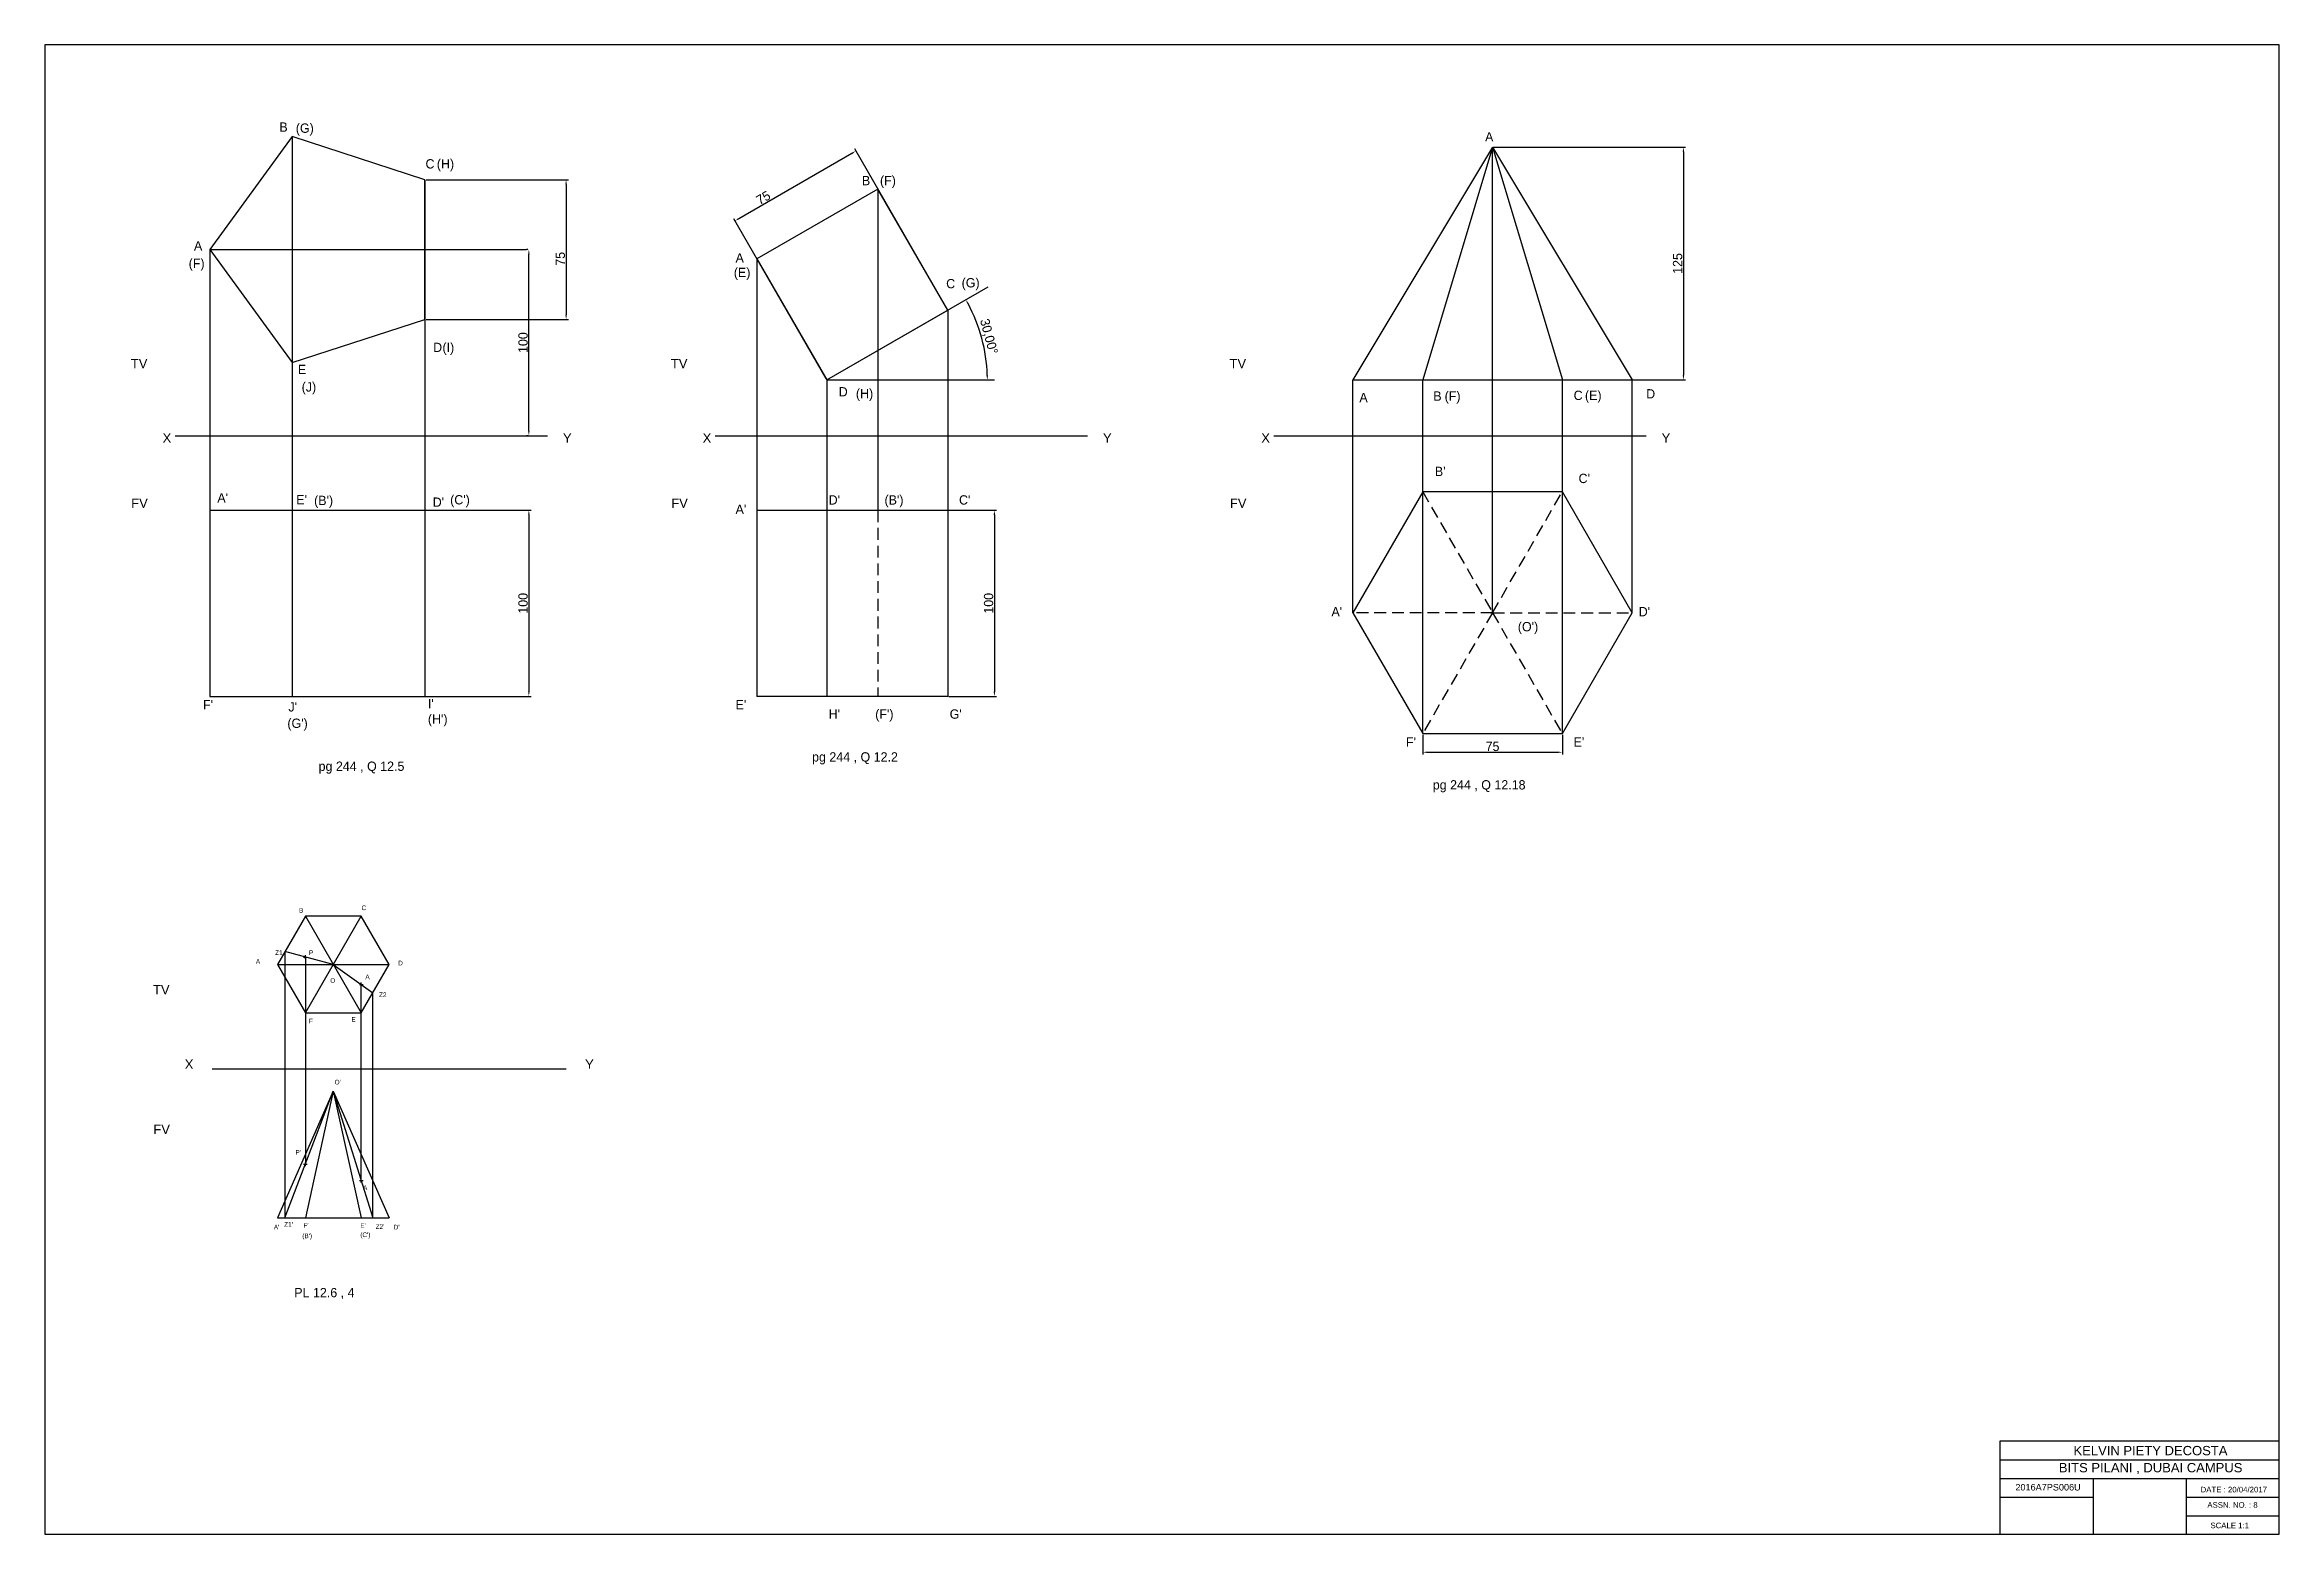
# Model space of a CAD drawing. Header units: millimetres. Extents: x 0 to 1200, y 0 to 800.
import ezdxf

# ---------------------------------------------------------------- set-up
doc = ezdxf.new("R2010")
doc.units = ezdxf.units.MM
doc.header["$PDMODE"] = 2
doc.linetypes.add('HIDDEN', pattern=[9.525, 6.35, -3.175])
doc.styles.add('Annotative', font='arial.ttf')
doc.dimstyles.new('ISO-25', dxfattribs={"dimtxt": 2.5, "dimasz": 2.5, "dimexe": 1.25, "dimexo": 0.625, "dimtad": 1, "dimtxsty": 'Standard', "dimcen": 2.5, "dimadec": 0, "dimazin": 0, "dimtfac": 1, "dimtmove": 0, "dimatfit": 3, "dimfxl": 1, "dimarcsym": 0})

# ---------------------------------------------------------------- blocks, each defined once
blk = doc.blocks.new('*D2')
at = {"color": 0, "lineweight": -2, "transparency": 16777216}
for p, q in [((259.4, 690), (258.7, 690)), ((260, 592.5), (260, 687.5)), ((259.4, 590), (258.7, 590))]:
    blk.add_line(p, q, dxfattribs=at)
at = {"color": 0, "transparency": 16777216}
for points in [[(259.6, 687.5), (260.4, 687.5), (260, 690)], [(259.6, 592.5), (260.4, 592.5), (260, 590)]]:
    blk.add_solid(points, dxfattribs=at)
at = {"layer": 'Defpoints', "color": 0, "transparency": 16777216}
for p in [(260, 690), (260, 690), (260, 590)]:
    blk.add_point(p, dxfattribs=at)
at = {"color": 0, "transparency": 16777216, "insert": (256.9, 640), "char_height": 2.5, "attachment_point": 5, "rotation": 90}
blk.add_mtext('{\\H2x;100}', dxfattribs=at)
blk = doc.blocks.new('*D3')
at = {"color": 0, "lineweight": -2, "transparency": 16777216}
for p, q in [((204.8, 727.5), (281.3, 727.5)), ((280, 725), (280, 655)), ((204.8, 652.5), (281.3, 652.5))]:
    blk.add_line(p, q, dxfattribs=at)
at = {"color": 0, "transparency": 16777216}
for points in [[(279.6, 725), (280.4, 725), (280, 727.5)], [(279.6, 655), (280.4, 655), (280, 652.5)]]:
    blk.add_solid(points, dxfattribs=at)
at = {"layer": 'Defpoints', "color": 0, "transparency": 16777216}
for p in [(204.2, 727.5), (204.2, 652.5), (280, 652.5)]:
    blk.add_point(p, dxfattribs=at)
at = {"color": 0, "transparency": 16777216, "insert": (276.9, 685), "char_height": 2.5, "attachment_point": 5, "rotation": 90}
blk.add_mtext('{\\H2x;75}', dxfattribs=at)
blk = doc.blocks.new('*D4')
at = {"color": 0, "lineweight": -2, "transparency": 16777216}
for p, q in [((89.4, 550), (261.2, 550)), ((260, 547.5), (260, 452.5)), ((89.4, 450), (261.2, 450))]:
    blk.add_line(p, q, dxfattribs=at)
at = {"color": 0, "transparency": 16777216}
for points in [[(259.6, 547.5), (260.4, 547.5), (260, 550)], [(259.6, 452.5), (260.4, 452.5), (260, 450)]]:
    blk.add_solid(points, dxfattribs=at)
at = {"layer": 'Defpoints', "color": 0, "transparency": 16777216}
for p in [(88.8, 550), (88.8, 450), (260, 450)]:
    blk.add_point(p, dxfattribs=at)
at = {"color": 0, "transparency": 16777216, "insert": (256.9, 500), "char_height": 2.5, "attachment_point": 5, "rotation": 90}
blk.add_mtext('{\\H2x;100}', dxfattribs=at)
blk = doc.blocks.new('*D5')
at = {"color": 0, "lineweight": -2, "transparency": 16777216}
blk.add_arc((420, 620), 86.2, 1.6621, 28.3379, dxfattribs=at)
at = {"color": 0, "transparency": 16777216}
for points in [[(495.5, 660.7), (496.2, 661.1), (494.6, 663.1)], [(506.6, 622.5), (505.7, 622.5), (506.2, 620)]]:
    blk.add_solid(points, dxfattribs=at)
at = {"layer": 'Defpoints', "color": 0, "transparency": 16777216}
for p in [(506.6, 670), (504.9, 635), (420, 620), (420, 620), (510, 620)]:
    blk.add_point(p, dxfattribs=at)
at = {"color": 0, "transparency": 16777216, "insert": (506.7, 643.2), "char_height": 2.5, "attachment_point": 5, "rotation": 285}
blk.add_mtext('{\\H2x;30,00°}', dxfattribs=at)
blk = doc.blocks.new('*D6')
at = {"color": 0, "lineweight": -2, "transparency": 16777216}
for p, q in [((484.6, 658), (435, 744)), ((372.8, 706.7), (433.5, 741.7)), ((419.7, 620.5), (370.1, 706.5))]:
    blk.add_line(p, q, dxfattribs=at)
at = {"color": 0, "transparency": 16777216}
for points in [[(433.3, 742), (433.7, 741.3), (435.6, 742.9)], [(372.6, 707), (373.1, 706.3), (370.7, 705.4)]]:
    blk.add_solid(points, dxfattribs=at)
at = {"layer": 'Defpoints', "color": 0, "transparency": 16777216}
for p in [(435.6, 742.9), (485, 657.5), (420, 620)]:
    blk.add_point(p, dxfattribs=at)
at = {"color": 0, "transparency": 16777216, "insert": (385.9, 717.8), "char_height": 2.5, "attachment_point": 5, "rotation": 30}
blk.add_mtext('{\\H2x;75}', dxfattribs=at)
blk = doc.blocks.new('*D7')
at = {"color": 0, "lineweight": -2, "transparency": 16777216}
for p, q in [((485.6, 550), (511.2, 550)), ((510, 547.5), (510, 452.5)), ((485.6, 450), (511.2, 450))]:
    blk.add_line(p, q, dxfattribs=at)
at = {"color": 0, "transparency": 16777216}
for points in [[(509.6, 547.5), (510.4, 547.5), (510, 550)], [(509.6, 452.5), (510.4, 452.5), (510, 450)]]:
    blk.add_solid(points, dxfattribs=at)
at = {"layer": 'Defpoints', "color": 0, "transparency": 16777216}
for p in [(485, 550), (485, 450), (510, 450)]:
    blk.add_point(p, dxfattribs=at)
at = {"color": 0, "transparency": 16777216, "insert": (506.9, 500), "char_height": 2.5, "attachment_point": 5, "rotation": 90}
blk.add_mtext('{\\H2x;100}', dxfattribs=at)
blk = doc.blocks.new('*D9')
at = {"color": 0, "lineweight": -2, "transparency": 16777216}
for p, q in [((740, 429.4), (740, 418.8)), ((742.5, 420), (812.5, 420)), ((815, 429.4), (815, 418.8))]:
    blk.add_line(p, q, dxfattribs=at)
at = {"color": 0, "transparency": 16777216}
for points in [[(742.5, 420.4), (742.5, 419.6), (740, 420)], [(812.5, 420.4), (812.5, 419.6), (815, 420)]]:
    blk.add_solid(points, dxfattribs=at)
at = {"layer": 'Defpoints', "color": 0, "transparency": 16777216}
for p in [(740, 430), (815, 430), (815, 420)]:
    blk.add_point(p, dxfattribs=at)
at = {"color": 0, "transparency": 16777216, "insert": (777.5, 423.1), "char_height": 2.5, "attachment_point": 5}
blk.add_mtext('{\\H2x;75}', dxfattribs=at)
blk = doc.blocks.new('*D10')
at = {"color": 0, "lineweight": -2, "transparency": 16777216}
for p, q in [((778.1, 745), (881.2, 745)), ((880, 742.5), (880, 622.5)), ((778.1, 620), (881.2, 620))]:
    blk.add_line(p, q, dxfattribs=at)
at = {"color": 0, "transparency": 16777216}
for points in [[(879.6, 742.5), (880.4, 742.5), (880, 745)], [(879.6, 622.5), (880.4, 622.5), (880, 620)]]:
    blk.add_solid(points, dxfattribs=at)
at = {"layer": 'Defpoints', "color": 0, "transparency": 16777216}
for p in [(777.5, 745), (777.5, 620), (880, 620)]:
    blk.add_point(p, dxfattribs=at)
at = {"color": 0, "transparency": 16777216, "insert": (876.9, 682.5), "char_height": 2.5, "attachment_point": 5, "rotation": 90}
blk.add_mtext('{\\H2x;125}', dxfattribs=at)

msp = doc.modelspace()

# ---------------------------------------------------------------- linework, layer by layer
at = {"color": 4}
for p, q in [((132.834, 750.676), (132.834, 550)), ((777.5, 494.952), (777.5, 745)), ((204.163, 727.5), (204.163, 550)), ((447.452, 722.452), (447.452, 550)), ((88.75, 690), (88.75, 550)), ((382.5, 684.952), (382.5, 550)), ((484.952, 657.5), (484.952, 550)), ((420, 620), (420, 550)), ((702.5, 494.952), (702.5, 619.976)), ((740, 559.904), (740, 620)), ((815, 430), (815, 620)), ((852.5, 494.952), (852.5, 619.976)), ((740, 430), (740, 559.904)), ((155, 305.981), (129.019, 312.942)), ((129.019, 312.942), (129.019, 170)), ((140, 310), (140, 198.736)), ((155, 305.981), (176.251, 290.827)), ((170, 190), (170, 295.285)), ((176.251, 170), (176.251, 290.827)), ((129.019, 170), (155, 237.99)), ((155, 237.99), (176.251, 170))]:
    msp.add_line(p, q, dxfattribs=at)
at = {"lineweight": 30}
for p, q in [((777.5, 745), (702.5, 620)), ((777.5, 745), (740, 620)), ((777.5, 745), (815, 620)), ((777.5, 745), (852.5, 620)), ((702.5, 620), (852.5, 620)), ((88.75, 550), (132.834, 550)), ((88.75, 550), (88.75, 450)), ((132.834, 550), (204.163, 550)), ((132.834, 550), (132.834, 450)), ((204.163, 550), (204.163, 450)), ((382.5, 550), (420, 550)), ((382.5, 550), (382.5, 450)), ((420, 550), (447.452, 550)), ((420, 550), (420, 450)), ((447.452, 550), (484.952, 550)), ((484.952, 550), (484.952, 450)), ((88.75, 450), (204.163, 450)), ((484.952, 450), (382.5, 450)), ((140, 331.962), (170, 280)), ((140, 280), (170, 331.962)), ((125, 305.981), (185, 305.981)), ((155, 237.99), (125, 170)), ((155, 237.99), (140, 170)), ((155, 237.99), (170, 170)), ((155, 237.99), (185, 170)), ((125, 170), (185, 170)), ((1050, 30), (1200, 30))]:
    msp.add_line(p, q, dxfattribs=at)
for p, q in [((88.75, 690), (258.75, 690)), ((420, 620), (506.603, 670)), ((420, 620), (510, 620)), ((70, 590), (270, 590)), ((360, 590), (560, 590)), ((660, 590), (860, 590)), ((90, 250), (280, 250)), ((1050, 40), (1200, 40)), ((1100, 30), (1100, 0)), ((1150, 30), (1150, 0)), ((1050, 20), (1100, 20)), ((1150, 20), (1200, 20)), ((1150, 10), (1200, 10))]:
    msp.add_line(p, q)
at = {"linetype": 'HIDDEN', "lineweight": 30}
for p, q in [((740, 559.904), (777.5, 494.952)), ((777.5, 494.952), (815, 559.904)), ((447.452, 550), (447.452, 450)), ((777.5, 494.952), (702.5, 494.952)), ((777.5, 494.952), (740, 430)), ((777.5, 494.952), (852.5, 494.952)), ((777.5, 494.952), (815, 430))]:
    msp.add_line(p, q, dxfattribs=at)
for points in [[(0, 800), (0, 0), (1200, 0), (1200, 800), (0, 800)], [(1200, 50), (1050, 50), (1050, 0), (1200, 0), (1200, 50)]]:
    msp.add_lwpolyline(points)
at = {"lineweight": 30}
for points in [[(204.163, 652.5), (204.163, 727.5), (132.834, 750.676), (88.75, 690), (132.834, 629.324)], [(420, 620), (484.952, 657.5), (447.452, 722.452), (382.5, 684.952)], [(740, 430), (815, 430), (852.5, 494.952), (815, 559.904), (740, 559.904), (702.5, 494.952)], [(140, 280), (170, 280), (185, 305.981), (170, 331.962), (140, 331.962), (125, 305.981)]]:
    msp.add_lwpolyline(points, close=True, dxfattribs=at)
for p in [(777.5, 494.952), (140, 310), (170, 295.285), (140, 198.736), (170, 190)]:
    msp.add_point(p)

# ---------------------------------------------------------------- texts
at = {"attachment_point": 1}
for s, width, heights, insert, char_height in [('B', 6.08353, [0], (126.022, 758.252), 5), ('(G)', 5, [0], (134.85, 757.683), 5), ('A', 6.08353, [0], (773.494, 753.012), 5), ('C', 6.08353, [0], (204.502, 738.51), 5), ('(H)', 6.08353, [7.707], (210.586, 738.51), 5), ('B', 6.08353, [0], (438.854, 729.508), 5), ('(F)', 6.08353, [0], (448.548, 729.508), 5), ('(F)', 6.08353, [0], (77.315, 685.081), 5), ('A', 6.08353, [0], (80.163, 694.467), 5), ('A', 6.08353, [0], (370.994, 688.012), 5), ('(E)', 6.08353, [0], (370.07, 680.173), 5), ('C', 6.08353, [0], (484.094, 674.18), 5), ('(G)', 6.08353, [0], (492.404, 674.641), 5), ('D', 5, [0], (208.602, 639.934), 5), ('(I)', 6.08353, [0], (213.602, 639.934), 5), ('E', 6.08353, [0], (135.997, 628.07), 5), ('(J)', 6.08353, [0], (137.99, 618.684), 5), ('D', 6.08353, [0], (426.39, 616.085), 5), ('(H)', 6.08353, [0], (435.623, 615.163), 5), ('A', 6.08353, [0], (705.994, 613.012), 5), ('B', 6.08353, [0], (745.694, 613.789), 5), ('(F)', 6.08353, [0], (751.778, 613.789), 5), ('C', 6.08353, [0], (821.05, 614.185), 5), ('(E)', 6.08353, [0], (827.133, 614.185), 5), ('D', 6.08353, [0], (860, 615), 5), ("B'", 6.08353, [0], (746.532, 573.322), 5), ("C'", 6.08353, [0], (823.697, 569.572), 5), ("A'", 6.08353, [0], (92.716, 559.124), 5), ("E'", 6.08353, [0], (135.084, 558.205), 5), ("(B')", 6.08353, [0], (144.673, 557.749), 5), ("D'", 6.08353, [0], (208.367, 556.821), 5), ("(C')", 6.08353, [0], (217.729, 558.091), 5), ("A'", 6.08353, [0], (370.994, 553.012), 5), ("D'", 6.08353, [0], (420.994, 558.012), 5), ("(B')", 6.08353, [0], (450.994, 558.012), 5), ("C'", 6.08353, [0], (490.994, 558.012), 5), ("A'", 6.08353, [0], (690.994, 498.012), 5), ("D'", 6.08353, [0], (855.994, 498.012), 5), ("(O')", 6.08353, [0], (791.084, 489.952), 5), ("F'", 6.08353, [0], (85.042, 448.035), 5), ("J'", 6.08353, [0], (130.889, 446.897), 5), ("I'", 6.08353, [0], (205.782, 448.604), 5), ("E'", 6.08353, [0], (370.994, 448.012), 5), ("(G')", 6.08353, [0], (130.32, 438.08), 5), ("(H')", 6.08353, [0], (205.782, 440.356), 5), ("H'", 7.77812, [0], (420.994, 443.012), 5), ("(F')", 6.08353, [0], (445.994, 443.012), 5), ("G'", 6.08353, [0], (485.994, 443.012), 5), ('\\pi7.0833;pg 244 , Q 12.2', 80, [0], (405, 420), 5), ("F'", 6.08353, [0], (730.994, 428.012), 5), ("E'", 6.08353, [0], (820.994, 428.012), 5), ('\\pi7.0833;pg 244 , Q 12.5', 80, [0], (140, 415), 5), ('\\pi5.4167;pg 244 , Q 12.18', 80, [0], (740, 405), 5), ('B', 7.93789, [0], (136.551, 336.403), 2.5), ('C', 7.93789, [0], (170.136, 337.709), 2.5), ('Z1', 7.93789, [0], (123.727, 313.615), 2.5), ('P', 7.93789, [0], (141.913, 313.615), 2.5), ('A', 7.93789, [0], (113.395, 308.933), 2.5), ('A', 7.93789, [0], (172.208, 300.625), 2.5), ('D', 7.93789, [0], (189.834, 308.052), 2.5), ('O', 7.93789, [0], (153.384, 298.669), 2.5), ('Z2', 7.93789, [0], (179.544, 291.021), 2.5), ('F', 7.93789, [0], (141.913, 276.927), 2.5), ('E', 7.93789, [0], (164.708, 277.808), 2.5), ("O'", 7.93789, [0], (155.679, 244.096), 2.5), ("P'", 7.93789, [0], (134.708, 206.371), 2.5), ('A', 7.93789, [0], (170.959, 187.363), 2.5), ("A'", 7.93789, [0], (123.034, 166.217), 2.5), ("Z1'", 7.93789, [0], (128.621, 167.685), 2.5), ("(B')", 7.93789, [0], (138.325, 161.518), 2.5), ("F'", 7.93789, [0], (138.913, 167.098), 2.5), ("(C')", 7.93789, [0], (169.495, 162.105), 2.5), ("E'", 7.93789, [0], (169.495, 167.098), 2.5), ("Z2'", 7.93789, [0], (177.728, 166.511), 2.5), ("D'", 7.93789, [0], (187.432, 166.217), 2.5), ('\\pi17.083;PL 12.6 , 4', 80, [0], (116.948, 132.301), 5), ('\\pi14.288;{\\fArial|b0|i0|c0|p34;BITS PILANI , DUBAI CAMPUS}', 126.28702, [0], (1067.325, 38.297), 5), ('\\pi8.4721;{\\fArial|b0|i0|c0|p34;KELVIN PIETY DECOSTA}', 99.12013, [10], (1081.016, 47.464), 5), ('\\pi9.4434;{\\fArial|b0|i0|c0|p34;2016A7PS006U}', 53.41883, [0], (1048.829, 27.029), 3.5), ('\\pi9.2702;{\\fArial|b0|i0|c0|p34;DATE : 20/04/2017}', 53.67273, [0], (1148.477, 25.507), 3), ('\\pi9.9927;{\\fArial|b0|i0|c0|p34;ASSN. NO. : 8}', 46.81753, [0], (1151.368, 17.282), 3), ('\\pi1.3336;{\\fArial|b0|i0|c0|p34;SCALE 1:1}', 22.4435, [2.849], (1161.679, 6.268), 3)]:
    msp.add_mtext_dynamic_manual_height_columns(s, width=width, gutter_width=12.5, heights=heights, dxfattribs=dict(at, insert=insert, char_height=char_height))
at = {"char_height": 5, "attachment_point": 1, "style": 'Annotative'}
for s, insert in [('\\pi3.1463;TV', (43.107, 631.255)), ('\\pi3.1463;TV', (333.107, 631.255)), ('\\pi3.1463;TV', (633.107, 631.255)), ('\\pi5.208;X', (58.107, 591.255)), ('\\pi5.208;Y', (273.107, 591.255)), ('\\pi5.208;X', (348.107, 591.255)), ('\\pi5.208;Y', (563.107, 591.255)), ('\\pi5.208;X', (648.107, 591.255)), ('\\pi5.208;Y', (863.107, 591.255)), ('\\pi3.351;FV', (43.107, 556.255)), ('\\pi3.351;FV', (333.107, 556.255)), ('\\pi3.351;FV', (633.107, 556.255)), ('\\pi3.1463;TV', (55, 295)), ('\\pi5.208;X', (70, 255)), ('\\pi5.208;Y', (285, 255)), ('\\pi3.351;FV', (55, 220))]:
    msp.add_mtext_dynamic_manual_height_columns(s, width=15, gutter_width=12.5, heights=[0], dxfattribs=dict(at, insert=insert))

# ---------------------------------------------------------------- dimensions: what is measured, and where the dimension line sits
for base, p1, p2, angle, picture, middle in [((435.632, 742.924), (420, 620), (484.952, 657.5), 30, '*D6', (387.43, 715.094)), ((280, 652.5), (204.163, 727.5), (204.163, 652.5), 270, '*D3', (280, 685))]:
    dim = msp.add_linear_dim(base=base, p1=p1, p2=p2, angle=angle, text='{\\H2x;<>}', dimstyle='ISO-25', override={"dimadec": 2, "dimfrac": 2})
    dim.commit()
    dim.dimension.update_dxf_attribs({"geometry": picture, "text_midpoint": middle, "dimtype": 161})
for p1, p2, distance, picture, middle in [((777.5, 745), (777.5, 620), 102.5, '*D10', (876.875, 682.5)), ((88.75, 550), (88.75, 450), 171.25, '*D4', (256.875, 500)), ((484.952, 550), (484.952, 450), 25.048, '*D7', (506.875, 500)), ((740, 430), (815, 430), -10, '*D9', (777.5, 423.125))]:
    dim = msp.add_aligned_dim(p1=p1, p2=p2, distance=distance, text='{\\H2x;<>}', dimstyle='ISO-25', override={"dimadec": 2, "dimfrac": 2})
    dim.commit()
    dim.dimension.update_dxf_attribs({"geometry": picture, "text_midpoint": middle})
dim = msp.add_linear_dim(base=(260, 690), p1=(260, 590), p2=(260, 690), angle=90, text='{\\H2x;<>}', dimstyle='ISO-25', override={"dimadec": 2, "dimfrac": 2})
dim.commit()
dim.dimension.update_dxf_attribs({"geometry": '*D2', "text_midpoint": (256.875, 640)})
dim = msp.add_angular_dim_2l(base=(504.872, 634.965), line1=((420, 620), (510, 620)), line2=((420, 620), (506.603, 670)), text='{\\H2x;<>}', dimstyle='ISO-25', override={"dimadec": 2, "dimfrac": 2})
dim.commit()
dim.dimension.update_dxf_attribs({"geometry": '*D5', "text_midpoint": (506.665, 643.222)})

doc.saveas('drawing.dxf')
